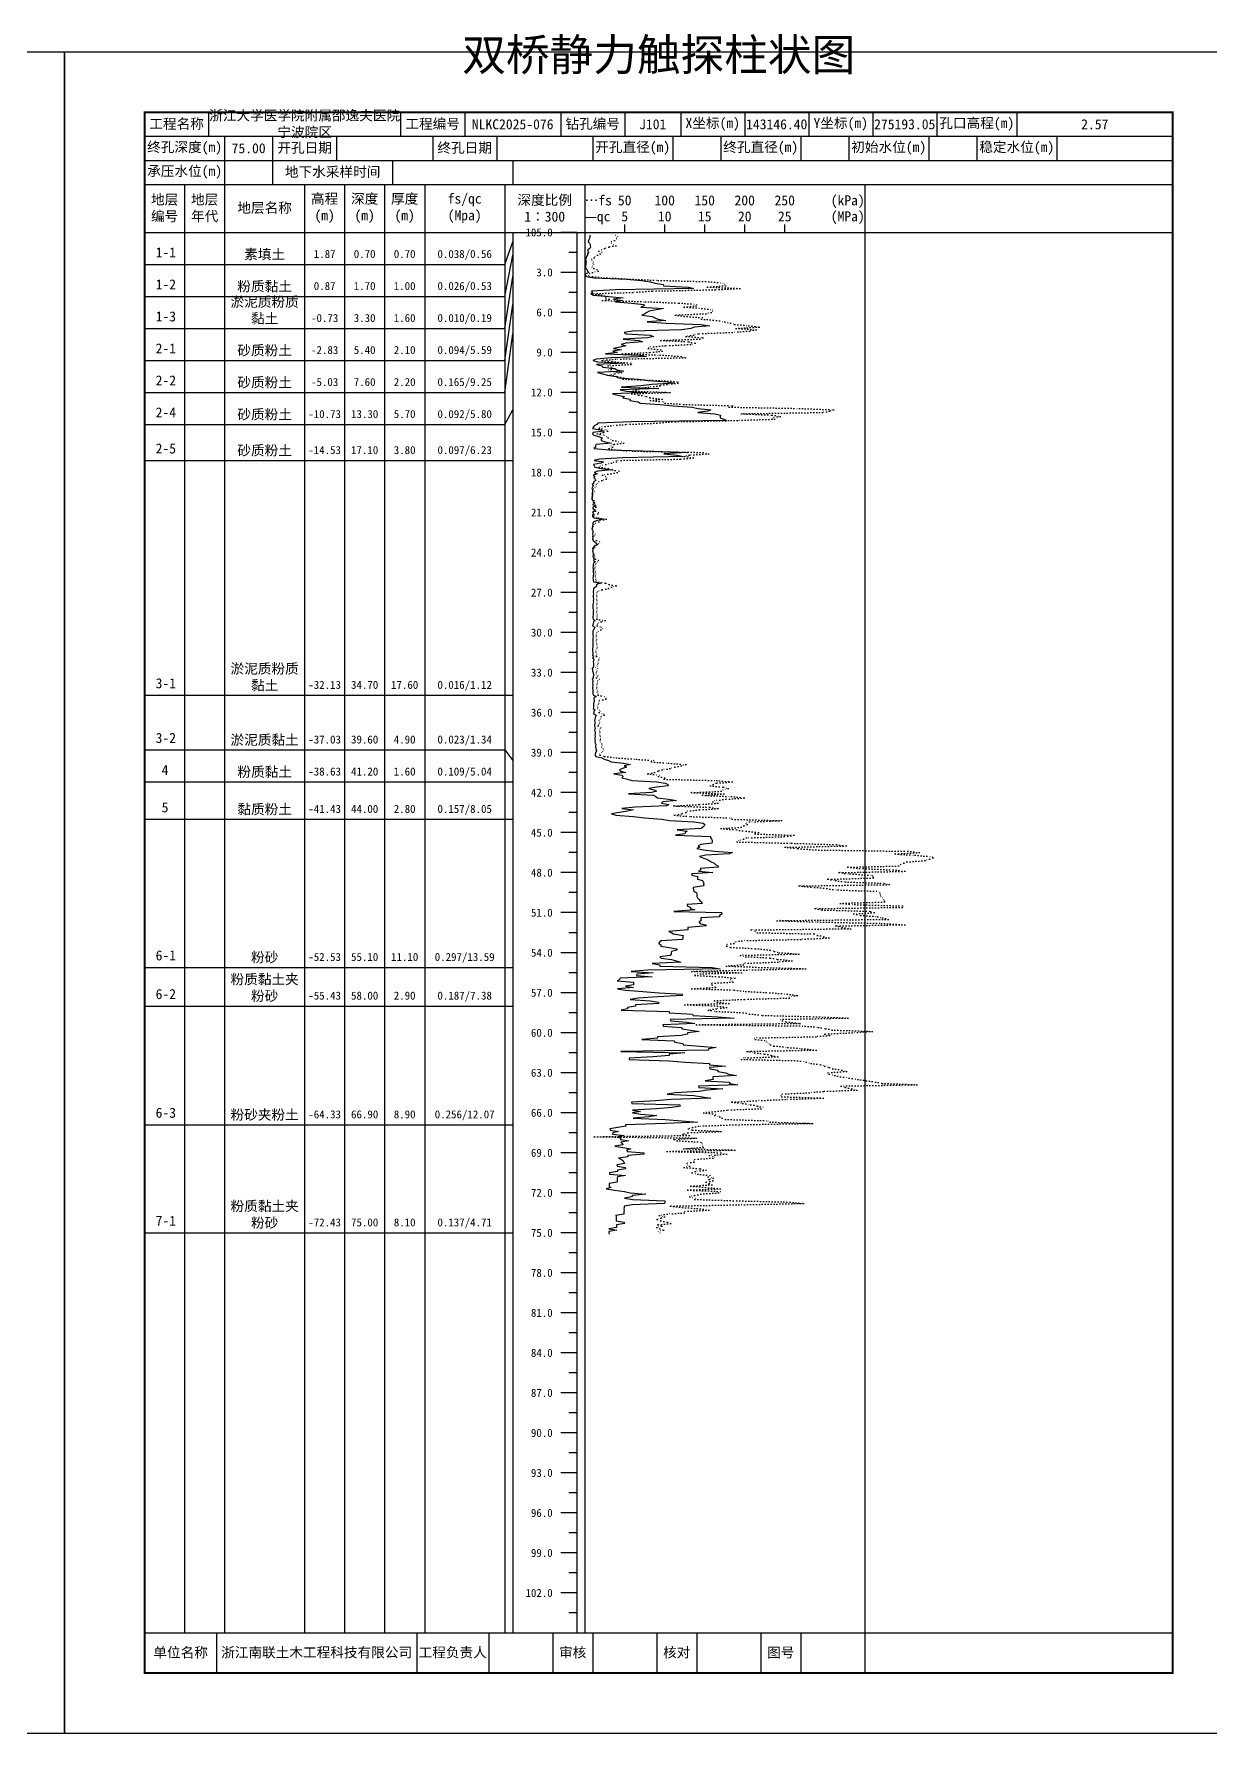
# Model space of a CAD drawing. Extents: x 297 to 65340, y 0 to 425.
# Drawn here: x 29989.3 to 30283.3, y 0 to 424.6 of the extents above; entities that cross this region are included whole.
import ezdxf
from ezdxf.enums import TextEntityAlignment as Align

# ---------------------------------------------------------------- set-up
doc = ezdxf.new("R2010")
doc.units = 0
doc.linetypes.add('DOT', pattern=[6.35, 0, -6.35])
doc.layers.add('FRAME', color=7, linetype='CONTINUOUS')
doc.layers.add('STRATUM', color=7, linetype='CONTINUOUS')
doc.styles.add('ST', font='')
doc.styles.get('ST').set_extended_font_data('SimSun')

msp = doc.modelspace()

# ---------------------------------------------------------------- linework, layer by layer
at = {"layer": 'FRAME', "color": 245, "linetype": 'Continuous'}
for points in [[(29700, 0), (29997, 0), (29997, 420), (29700, 420)], [(29997, 0), (30294, 0), (30294, 420), (29997, 420)]]:
    msp.add_lwpolyline(points, close=True, dxfattribs=at)
at = {"layer": 'FRAME', "linetype": 'Continuous', "const_width": 0.5}
msp.add_lwpolyline([(30017, 15), (30274, 15), (30274, 405), (30017, 405)], close=True, dxfattribs=at)
at = {"layer": 'FRAME', "color": 0, "linetype": 'Continuous'}
for points in [[(30033, 405), (30033, 399)], [(30081, 405), (30081, 399)], [(30097, 405), (30097, 399)], [(30121, 405), (30121, 399)], [(30137, 405), (30137, 399)], [(30151, 405), (30151, 399)], [(30167, 405), (30167, 399)], [(30183, 405), (30183, 399)], [(30199, 405), (30199, 399)], [(30215, 405), (30215, 399)], [(30235, 405), (30235, 399)], [(30274, 405), (30274, 399)], [(30017, 399), (30274, 399)], [(30037, 399), (30037, 393)], [(30049, 399), (30049, 393)], [(30065, 399), (30065, 393)], [(30089, 399), (30089, 393)], [(30105, 399), (30105, 393)], [(30129, 399), (30129, 393)], [(30149, 399), (30149, 393)], [(30161, 399), (30161, 393)], [(30181, 399), (30181, 393)], [(30193, 399), (30193, 393)], [(30213, 399), (30213, 393)], [(30225, 399), (30225, 393)], [(30245, 399), (30245, 393)], [(30274, 399), (30274, 393)], [(30017, 393), (30274, 393)], [(30037, 393), (30037, 387)], [(30049, 393), (30049, 387)], [(30079, 393), (30079, 387)], [(30109, 393), (30109, 387)], [(30017, 387), (30274, 387)], [(30027, 387), (30027, 25)], [(30037, 387), (30037, 25)], [(30057, 387), (30057, 25)], [(30067, 387), (30067, 25)], [(30077, 387), (30077, 25)], [(30087, 387), (30087, 25)], [(30107, 387), (30107, 25)], [(30127, 387), (30127, 25)], [(30197, 387), (30197, 25)], [(30017, 375), (30274, 375)], [(30109, 375), (30109, 25)], [(30125, 375), (30125, 25)], [(30137, 375), (30137, 377)], [(30147, 375), (30147, 377)], [(30157, 375), (30157, 377)], [(30167, 375), (30167, 377)], [(30177, 375), (30177, 377)], [(30017, 25), (30274, 25)], [(30035, 25), (30035, 15)], [(30085, 25), (30085, 15)], [(30103, 25), (30103, 15)], [(30119, 25), (30119, 15)], [(30129, 25), (30129, 15)], [(30145, 25), (30145, 15)], [(30155, 25), (30155, 15)], [(30171, 25), (30171, 15)], [(30181, 25), (30181, 15)], [(30197, 25), (30197, 15)]]:
    msp.add_lwpolyline(points, dxfattribs=at)
at = {"layer": 'STRATUM', "linetype": 'Continuous'}
for points in [[(30125, 375), (30121, 375)], [(30128.26, 374.33), (30128.32, 374), (30128.16, 373.67), (30128.08, 373.33), (30127.96, 373), (30127.88, 372.67), (30128.24, 372.33), (30128.34, 372), (30128.34, 371.67), (30128.42, 371.33), (30128.28, 371), (30127.78, 370.67), (30127.78, 370.33), (30127.96, 370), (30127.72, 369.67), (30127.72, 369.33), (30127.44, 369), (30127.4, 368.67), (30127.24, 368.33), (30127.26, 368), (30127.38, 367.67), (30127.3, 367.33), (30127.3, 367), (30127.24, 366.67), (30127.24, 366.33), (30127.28, 366), (30127.6, 365.67), (30127.68, 365.33), (30128.06, 365), (30127.32, 364.67), (30127.08, 364.33), (30127.4, 364), (30129.26, 363.67), (30137.48, 363.33), (30141.2, 363), (30143.34, 362.67), (30144.6, 362.33), (30146.64, 362), (30146.68, 361.67), (30152.98, 361.33), (30154.2, 361), (30134.7, 360.67), (30128.74, 360.33), (30128.98, 360), (30128.5, 359.67), (30129.08, 359.33), (30133, 359), (30136.62, 358.67), (30134.2, 358.33), (30136.48, 358), (30134.66, 357.67), (30138.76, 357.33), (30141.78, 357), (30141.84, 356.67), (30141.02, 356.33), (30146.72, 356), (30144.94, 355.67), (30143.12, 355.33), (30142.5, 355), (30142.06, 354.67), (30141.24, 354.33), (30143.88, 354), (30144.5, 353.67), (30145.3, 353.33), (30147.32, 353), (30142.62, 352.67), (30147.38, 352.33), (30156.06, 352), (30158.26, 351.67), (30154.46, 351.33), (30153.5, 351), (30151.28, 350.67), (30138.92, 350.33), (30136.84, 350), (30137.38, 349.67), (30143.4, 349.33), (30144.22, 349), (30142.68, 348.67), (30136.62, 348.33), (30140.5, 348), (30141.42, 347.67), (30137.3, 347.33), (30136.12, 347), (30137.3, 346.67), (30135.9, 346.33), (30134.18, 346), (30136.24, 345.67), (30134, 345.33), (30135.12, 345), (30132.16, 344.67), (30140.78, 344.33), (30142.42, 344), (30133.82, 343.67), (30129.88, 343.33), (30129.06, 343), (30130.32, 342.67), (30136.98, 342.33), (30129.92, 342), (30131.3, 341.67), (30131.56, 341.33), (30134.54, 341), (30135.04, 340.67), (30136.78, 340.33), (30130.22, 340), (30131.48, 339.67), (30132.68, 339.33), (30134.78, 339), (30135.46, 338.67), (30140.56, 338.33), (30142.78, 338), (30147.6, 337.67), (30149.54, 337.33), (30143.8, 337), (30141.02, 336.67), (30136.22, 336.33), (30145.5, 336), (30135.88, 335.67), (30137.48, 335.33), (30142.64, 335), (30133.98, 334.67), (30135.28, 334.33), (30136.96, 334), (30136.54, 333.67), (30138.4, 333.33), (30138.28, 333), (30140.36, 332.67), (30140.86, 332.33), (30145.88, 332), (30149.12, 331.67), (30153.76, 331.33), (30155.4, 331), (30158.52, 330.67), (30157.76, 330.33), (30155.32, 330), (30159.5, 329.67), (30160.98, 329.33), (30160.84, 329), (30160.82, 328.67), (30161.8, 328.33), (30162.42, 328), (30138.68, 327.67), (30130.3, 327.33), (30130.06, 327), (30129.4, 326.67), (30129.1, 326.33), (30128.92, 326), (30130.86, 325.67), (30131.78, 325.33), (30129.04, 325), (30128.96, 324.67), (30129.26, 324.33), (30130.48, 324), (30131.34, 323.67), (30131.12, 323.33), (30131.14, 323), (30132.14, 322.67), (30133.7, 322.33), (30129.78, 322), (30129.66, 321.67), (30129.74, 321.33), (30129.28, 321), (30133.22, 320.67), (30144.28, 320.33), (30152.6, 320), (30146.82, 319.67), (30150, 319.33), (30151.68, 319), (30136.5, 318.67), (30130.68, 318.33), (30129.36, 318), (30131.66, 317.67), (30131.06, 317.33), (30129.18, 317), (30129.4, 316.67), (30129.52, 316.33), (30131.08, 316), (30133.86, 315.67), (30130.3, 315.33), (30129.34, 315), (30130.1, 314.67), (30129.08, 314.33), (30129.56, 314), (30129.28, 313.67), (30129.62, 313.33), (30129.78, 313), (30129.24, 312.67), (30129.28, 312.33), (30128.84, 312), (30129.08, 311.67), (30128.92, 311.33), (30128.82, 311), (30128.92, 310.67), (30128.92, 310.33), (30128.84, 310), (30128.84, 309.67), (30128.86, 309.33), (30128.84, 309), (30128.88, 308.67), (30128.78, 308.33), (30129, 308), (30129.1, 307.67), (30129.56, 307.33), (30128.98, 307), (30129.8, 306.67), (30129.04, 306.33), (30129.02, 306), (30129.52, 305.67), (30129.4, 305.33), (30128.92, 305), (30129.24, 304.67), (30128.94, 304.33), (30128.92, 304), (30129.3, 303.67), (30131.7, 303.33), (30130.16, 303), (30129.16, 302.67), (30129.02, 302.33), (30129, 302), (30128.96, 301.67), (30128.92, 301.33), (30128.78, 301), (30128.92, 300.67), (30129.04, 300.33), (30129.02, 300), (30128.98, 299.67), (30129.02, 299.33), (30128.98, 299), (30129, 298.67), (30128.98, 298.33), (30129.1, 298), (30129.52, 297.67), (30129.86, 297.33), (30130.3, 297), (30129.42, 296.67), (30129.22, 296.33), (30128.98, 296), (30129.04, 295.67), (30128.98, 295.33), (30129.02, 295), (30129.12, 294.67), (30129.1, 294.33), (30129.02, 294), (30129.24, 293.67), (30129.26, 293.33), (30129.2, 293), (30129.68, 292.67), (30129.24, 292.33), (30129.08, 292), (30129.12, 291.67), (30129, 291.33), (30129.1, 291), (30129.08, 290.67), (30129.1, 290.33), (30129.08, 290), (30129.26, 289.67), (30129.1, 289.33), (30129.08, 289), (30129.06, 288.67), (30129.1, 288.33), (30129.1, 288), (30129.24, 287.67), (30131.04, 287.33), (30129.92, 287), (30129.98, 286.67), (30129.72, 286.33), (30129.24, 286), (30129.18, 285.67), (30129.14, 285.33), (30129.12, 285), (30129.2, 284.67), (30129.1, 284.33), (30129.08, 284), (30129.08, 283.67), (30129.16, 283.33), (30129.1, 283), (30129.16, 282.67), (30129.08, 282.33), (30129.04, 282), (30129.04, 281.67), (30129.06, 281.33), (30129.04, 281), (30129.2, 280.67), (30129.12, 280.33), (30129.12, 280), (30129.1, 279.67), (30129.08, 279.33), (30129.04, 279), (30129.06, 278.67), (30129.1, 278.33), (30129.6, 278), (30129.2, 277.67), (30129.1, 277.33), (30129, 277), (30128.98, 276.67), (30129.54, 276.33), (30129.34, 276), (30129.24, 275.67), (30129.06, 275.33), (30129.06, 275), (30129.04, 274.67), (30129, 274.33), (30129.1, 274), (30129.06, 273.67), (30129.02, 273.33), (30129.02, 273), (30129.02, 272.67), (30129.04, 272.33), (30129, 272), (30129.04, 271.67), (30129.02, 271.33), (30128.98, 271), (30128.96, 270.67), (30128.98, 270.33), (30129.02, 270), (30129, 269.67), (30128.94, 269.33), (30129.24, 269), (30128.98, 268.67), (30129.26, 268.33), (30129.18, 268), (30129.12, 267.67), (30129.2, 267.33), (30129.18, 267), (30129.18, 266.67), (30129.08, 266.33), (30128.88, 266), (30128.92, 265.67), (30128.98, 265.33), (30129.1, 265), (30129.08, 264.67), (30129.26, 264.33), (30129.1, 264), (30129.1, 263.67), (30128.86, 263.33), (30129.02, 263), (30129.02, 262.67), (30128.98, 262.33), (30129.04, 262), (30129.06, 261.67), (30128.98, 261.33), (30128.98, 261), (30129.04, 260.67), (30129.04, 260.33), (30129.06, 260), (30129.02, 259.67), (30129.2, 259.33), (30129.84, 259), (30129.26, 258.67), (30129.32, 258.33), (30129.36, 258), (30129.4, 257.67), (30129.24, 257.33), (30129.2, 257), (30129.2, 256.67), (30129.16, 256.33), (30129.1, 256), (30129.64, 255.67), (30129.3, 255.33), (30129.28, 255), (30129.2, 254.67), (30129.9, 254.33), (30129.68, 254), (30129.64, 253.67), (30129.54, 253.33), (30129.48, 253), (30129.52, 252.67), (30129.58, 252.33), (30129.44, 252), (30129.46, 251.67), (30129.52, 251.33), (30129.58, 251), (30129.48, 250.67), (30129.52, 250.33), (30129.58, 250), (30129.58, 249.67), (30129.52, 249.33), (30129.62, 249), (30129.54, 248.67), (30129.54, 248.33), (30129.58, 248), (30129.56, 247.67), (30129.64, 247.33), (30129.76, 247), (30129.68, 246.67), (30129.66, 246.33), (30129.86, 246), (30129.78, 245.67), (30130, 245.33), (30129.66, 245), (30129.66, 244.67), (30129.5, 244.33), (30129.78, 244), (30131.3, 243.67), (30131.9, 243.33), (30132.94, 243), (30133.64, 242.67), (30136.74, 242.33), (30138.44, 242), (30136.88, 241.67), (30137.42, 241.33), (30136.44, 241), (30135.74, 240.67), (30135.98, 240.33), (30137.22, 240), (30134.26, 239.67), (30136.26, 239.33), (30136.6, 239), (30136.32, 238.67), (30137.68, 238.33), (30138.82, 238), (30144.98, 237.67), (30147.2, 237.33), (30147.8, 237), (30147.88, 236.67), (30144.98, 236.33), (30143.04, 236), (30144.38, 235.67), (30144.92, 235.33), (30143.7, 235), (30137.96, 234.67), (30144.22, 234.33), (30144.8, 234), (30145.16, 233.67), (30147.98, 233.33), (30149.92, 233), (30146.52, 232.67), (30146.2, 232.33), (30148, 232), (30147.56, 231.67), (30139.72, 231.33), (30136.28, 231), (30139.22, 230.67), (30137.66, 230.33), (30135.66, 230), (30133.7, 229.67), (30134.78, 229.33), (30139.22, 229), (30141.92, 228.67), (30146.24, 228.33), (30148.22, 228), (30154.24, 227.67), (30156.64, 227.33), (30157.04, 227), (30156.9, 226.67), (30156.5, 226.33), (30156.12, 226), (30150.12, 225.67), (30152.58, 225.33), (30152.14, 225), (30152.04, 224.67), (30149.66, 224.33), (30158.42, 224), (30158.44, 223.67), (30158.7, 223.33), (30158.86, 223), (30158.82, 222.67), (30158.76, 222.33), (30156.04, 222), (30155.36, 221.67), (30155.78, 221.33), (30155, 221), (30156.66, 220.67), (30159.42, 220.33), (30163.94, 220), (30163.12, 219.67), (30157.32, 219.33), (30155.66, 219), (30156.54, 218.67), (30157.44, 218.33), (30158.14, 218), (30158.58, 217.67), (30159.34, 217.33), (30159.7, 217), (30160.24, 216.67), (30160.48, 216.33), (30155.88, 216), (30156.06, 215.67), (30155.44, 215.33), (30159.06, 215), (30153.76, 214.67), (30153.78, 214.33), (30155.24, 214), (30155.18, 213.67), (30155.16, 213.33), (30156.46, 213), (30156.58, 212.67), (30156.8, 212.33), (30156.72, 212), (30156.78, 211.67), (30154.08, 211.33), (30154.14, 211), (30154.2, 210.67), (30154.24, 210.33), (30154.94, 210), (30155, 209.67), (30155.02, 209.33), (30155.04, 209), (30155.16, 208.67), (30155.62, 208.33), (30155.8, 208), (30156.2, 207.67), (30156.4, 207.33), (30152.6, 207), (30152.64, 206.67), (30153.44, 206.33), (30153.38, 206), (30154.54, 205.67), (30149.3, 205.33), (30161.12, 205), (30161.38, 204.67), (30160.7, 204.33), (30160.7, 204), (30156.04, 203.67), (30156.04, 203.33), (30156.02, 203), (30155.5, 202.67), (30155.88, 202.33), (30157.16, 202), (30157.48, 201.67), (30152.8, 201.33), (30152.8, 201), (30152.82, 200.67), (30148.06, 200.33), (30148.82, 200), (30149.18, 199.67), (30151.64, 199.33), (30151.56, 199), (30151.5, 198.67), (30151.48, 198.33), (30146.08, 198), (30145.76, 197.67), (30145.44, 197.33), (30146, 197), (30146.06, 196.67), (30148.14, 196.33), (30150, 196), (30150.06, 195.67), (30148.66, 195.33), (30148.64, 195), (30148.58, 194.67), (30148.34, 194.33), (30145.82, 194), (30146.08, 193.67), (30148.7, 193.33), (30149.9, 193), (30151.02, 192.67), (30143.86, 192.33), (30145.8, 192), (30145.78, 191.67), (30158.88, 191.33), (30160.84, 191), (30142.76, 190.67), (30138.64, 190.33), (30144.08, 190), (30140.02, 189.67), (30139.98, 189.33), (30143.9, 189), (30135.86, 188.67), (30135.68, 188.33), (30135.08, 188), (30139.16, 187.67), (30139.2, 187.33), (30139.22, 187), (30137.24, 186.67), (30139.22, 186.33), (30135.24, 186), (30137.24, 185.67), (30141.56, 185.33), (30145.56, 185), (30151.46, 184.67), (30151.38, 184.33), (30145.32, 184), (30140.34, 183.67), (30138.34, 183.33), (30143.46, 183), (30145.48, 182.67), (30145.5, 182.33), (30139.66, 182), (30139.66, 181.67), (30137.66, 181.33), (30137.66, 181), (30136.12, 180.67), (30148.1, 180.33), (30148.12, 180), (30153.96, 179.67), (30154.12, 179.33), (30160.28, 179), (30164.34, 178.67), (30148.36, 178.33), (30148.5, 178), (30152.52, 177.67), (30154.56, 177.33), (30146.54, 177), (30146.62, 176.67), (30151.14, 176.33), (30151.38, 176), (30153.48, 175.67), (30155.62, 175.33), (30152.66, 175), (30152.7, 174.67), (30151.12, 174.33), (30145.16, 174), (30145.2, 173.67), (30141.24, 173.33), (30149.28, 173), (30149.5, 172.67), (30151.5, 172.33), (30151.64, 172), (30155.78, 171.67), (30159.84, 171.33), (30157.96, 171), (30157.98, 170.67), (30136.04, 170.33), (30152.06, 170), (30148.1, 169.67), (30148.12, 169.33), (30144.14, 169), (30138.14, 168.67), (30138.14, 168.33), (30148.12, 168), (30152.14, 167.67), (30158.18, 167.33), (30158.18, 167), (30162.22, 166.67), (30158.22, 166.33), (30158.24, 166), (30160.24, 165.67), (30160.26, 165.33), (30162.28, 165), (30162.96, 164.67), (30164.98, 164.33), (30159.04, 164), (30159.06, 163.67), (30159.12, 163.33), (30157.14, 163), (30163.18, 162.67), (30163.2, 162.33), (30165.24, 162), (30155.48, 161.67), (30155.5, 161.33), (30161.52, 161), (30157.54, 160.67), (30155.58, 160.33), (30149.62, 160), (30147.62, 159.67), (30154.3, 159.33), (30156.4, 159), (30158.56, 158.67), (30148.62, 158.33), (30144.66, 158), (30138.7, 157.67), (30138.76, 157.33), (30150.8, 157), (30150.84, 156.67), (30148.88, 156.33), (30144.92, 156), (30138.92, 155.67), (30140.96, 155.33), (30138.98, 155), (30141.02, 154.67), (30145.04, 154.33), (30143.06, 154), (30139.12, 153.67), (30147.14, 153.33), (30151.16, 153), (30155.2, 152.67), (30147.22, 152.33), (30137.24, 152), (30137.26, 151.67), (30135.28, 151.33), (30133.3, 151), (30133.34, 150.67), (30135.46, 150.33), (30134, 150), (30133.96, 149.67), (30136.88, 149.33), (30135.4, 149), (30135.94, 148.67), (30135.94, 148.33), (30138.04, 148), (30136.06, 147.67), (30136.46, 147.33), (30136.5, 147), (30134.52, 146.67), (30136.52, 146.33), (30138.54, 146), (30137.42, 145.67), (30137.68, 145.33), (30141.82, 145), (30141.82, 144.67), (30137.8, 144.33), (30137.8, 144), (30135.48, 143.67), (30136.2, 143.33), (30136.58, 143), (30136.8, 142.67), (30136.96, 142.33), (30135.06, 142), (30135.12, 141.67), (30137.14, 141.33), (30137.18, 141), (30135.2, 140.67), (30135.22, 140.33), (30133.22, 140), (30133.2, 139.67), (30137.2, 139.33), (30135.18, 139), (30135.14, 138.67), (30135.12, 138.33), (30135.12, 138), (30135.12, 137.67), (30133.08, 137.33), (30133.08, 137), (30133.08, 136.67), (30133.54, 136.33), (30132.4, 136), (30134.44, 135.67), (30136.98, 135.33), (30138.4, 135), (30142.26, 134.67), (30138.98, 134.33), (30138.72, 134), (30136.98, 133.67), (30139.06, 133.33), (30147.06, 133), (30147.04, 132.67), (30146.98, 132.33), (30138.9, 132), (30136.88, 131.67), (30136.84, 131.33), (30136.82, 131), (30136.84, 130.67), (30136.82, 130.33), (30136.82, 130), (30136.8, 129.67), (30134.8, 129.33), (30134.84, 129), (30134.84, 128.67), (30134.86, 128.33), (30134.88, 128), (30136.9, 127.67), (30136.92, 127.33), (30134.92, 127), (30134.96, 126.67), (30134.98, 126.33), (30133, 126), (30135.02, 125.67), (30133.04, 125.33), (30133.06, 125), (30133.08, 124.67)], [(30107, 367), (30109, 372.67)], [(30125, 370), (30123, 370)], [(30017, 367), (30027, 367)], [(30027, 367), (30037, 367)], [(30037, 367), (30057, 367)], [(30057, 367), (30067, 367)], [(30067, 367), (30077, 367)], [(30077, 367), (30087, 367)], [(30087, 367), (30107, 367)], [(30107, 359), (30109, 369.33)], [(30107, 351), (30109, 364)], [(30125, 365), (30121, 365)], [(30017, 359), (30027, 359)], [(30027, 359), (30037, 359)], [(30037, 359), (30057, 359)], [(30057, 359), (30067, 359)], [(30067, 359), (30077, 359)], [(30077, 359), (30087, 359)], [(30087, 359), (30107, 359)], [(30107, 343), (30109, 357)], [(30125, 360), (30123, 360)], [(30125, 355), (30121, 355)], [(30017, 351), (30027, 351)], [(30027, 351), (30037, 351)], [(30037, 351), (30057, 351)], [(30057, 351), (30067, 351)], [(30067, 351), (30077, 351)], [(30077, 351), (30087, 351)], [(30087, 351), (30107, 351)], [(30107, 335), (30109, 349.67)], [(30125, 350), (30123, 350)], [(30125, 345), (30121, 345)], [(30017, 343), (30027, 343)], [(30027, 343), (30037, 343)], [(30037, 343), (30057, 343)], [(30057, 343), (30067, 343)], [(30067, 343), (30077, 343)], [(30077, 343), (30087, 343)], [(30087, 343), (30107, 343)], [(30125, 340), (30123, 340)], [(30017, 335), (30027, 335)], [(30027, 335), (30037, 335)], [(30037, 335), (30057, 335)], [(30057, 335), (30067, 335)], [(30067, 335), (30077, 335)], [(30077, 335), (30087, 335)], [(30087, 335), (30107, 335)], [(30125, 335), (30121, 335)], [(30017, 327), (30027, 327)], [(30027, 327), (30037, 327)], [(30037, 327), (30057, 327)], [(30057, 327), (30067, 327)], [(30067, 327), (30077, 327)], [(30077, 327), (30087, 327)], [(30087, 327), (30107, 327)], [(30107, 327), (30109, 330.67)], [(30125, 330), (30123, 330)], [(30125, 325), (30121, 325)], [(30125, 320), (30123, 320)], [(30017, 318), (30027, 318)], [(30027, 318), (30037, 318)], [(30037, 318), (30057, 318)], [(30057, 318), (30067, 318)], [(30067, 318), (30077, 318)], [(30077, 318), (30087, 318)], [(30087, 318), (30107, 318)], [(30107, 318), (30109, 318)], [(30125, 315), (30121, 315)], [(30125, 310), (30123, 310)], [(30125, 305), (30121, 305)], [(30125, 300), (30123, 300)], [(30125, 295), (30121, 295)], [(30125, 290), (30123, 290)], [(30125, 285), (30121, 285)], [(30125, 280), (30123, 280)], [(30125, 275), (30121, 275)], [(30125, 270), (30123, 270)], [(30125, 265), (30121, 265)], [(30017, 259.33), (30027, 259.33)], [(30027, 259.33), (30037, 259.33)], [(30037, 259.33), (30057, 259.33)], [(30057, 259.33), (30067, 259.33)], [(30067, 259.33), (30077, 259.33)], [(30077, 259.33), (30087, 259.33)], [(30087, 259.33), (30107, 259.33)], [(30107, 259.33), (30109, 259.33)], [(30125, 260), (30123, 260)], [(30125, 255), (30121, 255)], [(30125, 250), (30123, 250)], [(30017, 245.67), (30027, 245.67)], [(30027, 245.67), (30037, 245.67)], [(30037, 245.67), (30057, 245.67)], [(30057, 245.67), (30067, 245.67)], [(30067, 245.67), (30077, 245.67)], [(30077, 245.67), (30087, 245.67)], [(30087, 245.67), (30107, 245.67)], [(30107, 245.67), (30109, 243)], [(30125, 245), (30121, 245)], [(30125, 240), (30123, 240)], [(30017, 237.67), (30027, 237.67)], [(30027, 237.67), (30037, 237.67)], [(30037, 237.67), (30057, 237.67)], [(30057, 237.67), (30067, 237.67)], [(30067, 237.67), (30077, 237.67)], [(30077, 237.67), (30087, 237.67)], [(30087, 237.67), (30107, 237.67)], [(30107, 237.67), (30109, 237.67)], [(30125, 235), (30121, 235)], [(30125, 230), (30123, 230)], [(30017, 228.33), (30027, 228.33)], [(30027, 228.33), (30037, 228.33)], [(30037, 228.33), (30057, 228.33)], [(30057, 228.33), (30067, 228.33)], [(30067, 228.33), (30077, 228.33)], [(30077, 228.33), (30087, 228.33)], [(30087, 228.33), (30107, 228.33)], [(30107, 228.33), (30109, 228.33)], [(30125, 225), (30121, 225)], [(30125, 220), (30123, 220)], [(30125, 215), (30121, 215)], [(30125, 210), (30123, 210)], [(30125, 205), (30121, 205)], [(30125, 200), (30123, 200)], [(30017, 191.33), (30027, 191.33)], [(30027, 191.33), (30037, 191.33)], [(30037, 191.33), (30057, 191.33)], [(30057, 191.33), (30067, 191.33)], [(30067, 191.33), (30077, 191.33)], [(30077, 191.33), (30087, 191.33)], [(30087, 191.33), (30107, 191.33)], [(30107, 191.33), (30109, 191.33)], [(30125, 195), (30121, 195)], [(30125, 190), (30123, 190)], [(30125, 185), (30121, 185)], [(30017, 181.67), (30027, 181.67)], [(30027, 181.67), (30037, 181.67)], [(30037, 181.67), (30057, 181.67)], [(30057, 181.67), (30067, 181.67)], [(30067, 181.67), (30077, 181.67)], [(30077, 181.67), (30087, 181.67)], [(30087, 181.67), (30107, 181.67)], [(30107, 181.67), (30109, 181.67)], [(30125, 180), (30123, 180)], [(30125, 175), (30121, 175)], [(30125, 170), (30123, 170)], [(30125, 165), (30121, 165)], [(30125, 160), (30123, 160)], [(30125, 155), (30121, 155)], [(30017, 152), (30027, 152)], [(30027, 152), (30037, 152)], [(30037, 152), (30057, 152)], [(30057, 152), (30067, 152)], [(30067, 152), (30077, 152)], [(30077, 152), (30087, 152)], [(30087, 152), (30107, 152)], [(30107, 152), (30109, 152)], [(30125, 150), (30123, 150)], [(30125, 145), (30121, 145)], [(30125, 140), (30123, 140)], [(30125, 135), (30121, 135)], [(30125, 130), (30123, 130)], [(30017, 125), (30027, 125)], [(30027, 125), (30037, 125)], [(30037, 125), (30057, 125)], [(30057, 125), (30067, 125)], [(30067, 125), (30077, 125)], [(30077, 125), (30087, 125)], [(30087, 125), (30107, 125)], [(30107, 125), (30109, 125)], [(30125, 125), (30121, 125)], [(30125, 120), (30123, 120)], [(30125, 115), (30121, 115)], [(30125, 110), (30123, 110)], [(30125, 105), (30121, 105)], [(30125, 100), (30123, 100)], [(30125, 95), (30121, 95)], [(30125, 90), (30123, 90)], [(30125, 85), (30121, 85)], [(30125, 80), (30123, 80)], [(30125, 75), (30121, 75)], [(30125, 70), (30123, 70)], [(30125, 65), (30121, 65)], [(30125, 60), (30123, 60)], [(30125, 55), (30121, 55)], [(30125, 50), (30123, 50)], [(30125, 45), (30121, 45)], [(30125, 40), (30123, 40)], [(30125, 35), (30121, 35)], [(30125, 30), (30123, 30)]]:
    msp.add_lwpolyline(points, dxfattribs=at)
at = {"layer": 'STRATUM', "linetype": 'DOT', "ltscale": 0.1}
msp.add_lwpolyline([(30134.58, 374.33), (30135.22, 374), (30134.98, 373.67), (30135.06, 373.33), (30134.48, 373), (30133.62, 372.67), (30133.68, 372.33), (30134.2, 372), (30134.78, 371.67), (30133, 371.33), (30131.96, 371), (30131.18, 370.67), (30130.54, 370.33), (30131.38, 370), (30130.88, 369.67), (30130.22, 369.33), (30129.54, 369), (30129.4, 368.67), (30128.7, 368.33), (30128.8, 368), (30129.14, 367.67), (30129.04, 367.33), (30129.24, 367), (30129, 366.67), (30128.82, 366.33), (30129.28, 366), (30130.14, 365.67), (30130.34, 365.33), (30128.98, 365), (30128.22, 364.67), (30127.96, 364.33), (30128.22, 364), (30131.8, 363.67), (30138.34, 363.33), (30145.4, 363), (30158, 362.67), (30161.54, 362.33), (30161.94, 362), (30162.2, 361.67), (30157.7, 361.33), (30165.74, 361), (30159.56, 360.67), (30143.74, 360.33), (30138.92, 360), (30129.06, 359.67), (30131.24, 359.33), (30132.72, 359), (30132.3, 358.67), (30133.08, 358.33), (30131.48, 358), (30142.18, 357.67), (30150.6, 357.33), (30154.94, 357), (30154.9, 356.67), (30151.9, 356.33), (30156.28, 356), (30158.88, 355.67), (30159, 355.33), (30158.62, 355), (30157.3, 354.67), (30149.66, 354.33), (30151.9, 354), (30156.56, 353.67), (30156.18, 353.33), (30159.96, 353), (30162.02, 352.67), (30163.42, 352.33), (30164.54, 352), (30168.06, 351.67), (30170.58, 351.33), (30164.88, 351), (30169.86, 350.67), (30168.18, 350.33), (30163.86, 350), (30155.34, 349.67), (30154.16, 349.33), (30152.4, 349), (30156.54, 348.67), (30155.78, 348.33), (30146.02, 348), (30153, 347.67), (30154.6, 347.33), (30153.42, 347), (30147.14, 346.67), (30142.98, 346.33), (30142.98, 346), (30146.06, 345.67), (30146.38, 345.33), (30143.18, 345), (30136.48, 344.67), (30145.86, 344.33), (30151.1, 344), (30152.18, 343.67), (30134.72, 343.33), (30131.4, 343), (30133.92, 342.67), (30138.76, 342.33), (30138.56, 342), (30132.84, 341.67), (30133.8, 341.33), (30134.34, 341), (30132.9, 340.67), (30133.54, 340.33), (30136.18, 340), (30134.42, 339.67), (30133.36, 339.33), (30135.22, 339), (30136.8, 338.67), (30136.6, 338.33), (30144.84, 338), (30150.3, 337.67), (30150.28, 337.33), (30147.52, 337), (30145.74, 336.67), (30142.92, 336.33), (30140.6, 336), (30139.9, 335.67), (30139.04, 335.33), (30148.24, 335), (30138.82, 334.67), (30140.56, 334.33), (30142.44, 334), (30143.38, 333.67), (30146.38, 333.33), (30143.44, 333), (30146.66, 332.67), (30147.12, 332.33), (30151.74, 332), (30163.94, 331.67), (30163.14, 331.33), (30180.68, 331), (30189.2, 330.67), (30188.16, 330.33), (30186.46, 330), (30166.16, 329.67), (30173.88, 329.33), (30175.84, 329), (30174.02, 328.67), (30174.48, 328.33), (30165.12, 328), (30148.8, 327.67), (30145, 327.33), (30137.22, 327), (30133.56, 326.67), (30130.7, 326.33), (30130.58, 326), (30132.42, 325.67), (30132.66, 325.33), (30131.64, 325), (30130.18, 324.67), (30131.84, 324.33), (30132.44, 324), (30132.9, 323.67), (30133.56, 323.33), (30134.02, 323), (30136.08, 322.67), (30136.68, 322.33), (30134.24, 322), (30133.52, 321.67), (30133.94, 321.33), (30133.1, 321), (30134.54, 320.67), (30138.92, 320.33), (30156.64, 320), (30157.98, 319.67), (30153.12, 319.33), (30152.02, 319), (30154.08, 318.67), (30150.82, 318.33), (30134.84, 318), (30134.96, 317.67), (30133.7, 317.33), (30132.28, 317), (30130.98, 316.67), (30130.62, 316.33), (30132.84, 316), (30133.92, 315.67), (30135.72, 315.33), (30135.12, 315), (30133.52, 314.67), (30131.44, 314.33), (30132.24, 314), (30132.44, 313.67), (30132.38, 313.33), (30131.28, 313), (30130.56, 312.67), (30130.14, 312.33), (30129.86, 312), (30129.88, 311.67), (30129.6, 311.33), (30129.16, 311), (30129.1, 310.67), (30129.44, 310.33), (30129.08, 310), (30129.02, 309.67), (30128.98, 309.33), (30128.84, 309), (30128.74, 308.67), (30128.82, 308.33), (30129.38, 308), (30129.44, 307.67), (30129.44, 307.33), (30129.56, 307), (30129.72, 306.67), (30129.82, 306.33), (30129.12, 306), (30129.62, 305.67), (30129.7, 305.33), (30130.5, 305), (30130.26, 304.67), (30129.16, 304.33), (30129.22, 304), (30130.48, 303.67), (30132.38, 303.33), (30130.86, 303), (30130.5, 302.67), (30129.68, 302.33), (30129.3, 302), (30129.16, 301.67), (30129, 301.33), (30128.86, 301), (30128.84, 300.67), (30128.98, 300.33), (30129.1, 300), (30129.68, 299.67), (30129.5, 299.33), (30129.36, 299), (30129.04, 298.67), (30129.06, 298.33), (30129.92, 298), (30130.74, 297.67), (30130.48, 297.33), (30130.3, 297), (30129.74, 296.67), (30129.56, 296.33), (30129.38, 296), (30129.14, 295.67), (30129, 295.33), (30129.04, 295), (30129.48, 294.67), (30129.4, 294.33), (30129.44, 294), (30129.48, 293.67), (30129.66, 293.33), (30130.52, 293), (30130.32, 292.67), (30129.82, 292.33), (30129.76, 292), (30129.58, 291.67), (30129.54, 291.33), (30129.46, 291), (30129.54, 290.67), (30129.6, 290.33), (30129.62, 290), (30129.68, 289.67), (30129.62, 289.33), (30129.62, 289), (30129.68, 288.67), (30129.68, 288.33), (30129.86, 288), (30129.76, 287.67), (30132.28, 287.33), (30133.12, 287), (30134.88, 286.67), (30133.7, 286.33), (30132.98, 286), (30131.32, 285.67), (30130.2, 285.33), (30130.06, 285), (30129.96, 284.67), (30129.98, 284.33), (30129.94, 284), (30129.94, 283.67), (30129.94, 283.33), (30130.02, 283), (30130.02, 282.67), (30130.04, 282.33), (30129.94, 282), (30129.94, 281.67), (30130, 281.33), (30130.02, 281), (30129.98, 280.67), (30129.94, 280.33), (30129.98, 280), (30130.1, 279.67), (30130.08, 279.33), (30130.04, 279), (30130.06, 278.67), (30130, 278.33), (30132.12, 278), (30131.1, 277.67), (30130.32, 277.33), (30130.08, 277), (30130.12, 276.67), (30131.18, 276.33), (30131.52, 276), (30131.06, 275.67), (30130.4, 275.33), (30130.08, 275), (30129.88, 274.67), (30129.88, 274.33), (30129.9, 274), (30129.88, 273.67), (30129.94, 273.33), (30129.9, 273), (30129.86, 272.67), (30129.92, 272.33), (30129.96, 272), (30130, 271.67), (30130.14, 271.33), (30130.1, 271), (30129.76, 270.67), (30129.78, 270.33), (30129.78, 270), (30129.94, 269.67), (30129.88, 269.33), (30129.92, 269), (30130.62, 268.67), (30130.48, 268.33), (30130.46, 268), (30130.34, 267.67), (30130.26, 267.33), (30130.28, 267), (30130.08, 266.67), (30129.68, 266.33), (30130.2, 266), (30130.1, 265.67), (30129.96, 265.33), (30129.88, 265), (30129.88, 264.67), (30130.26, 264.33), (30130.22, 264), (30129.96, 263.67), (30130.74, 263.33), (30130.26, 263), (30130.18, 262.67), (30130.1, 262.33), (30130.08, 262), (30129.96, 261.67), (30129.94, 261.33), (30129.98, 261), (30130.1, 260.67), (30130.24, 260.33), (30130, 260), (30130.28, 259.67), (30130.4, 259.33), (30131.84, 259), (30132.28, 258.67), (30132.26, 258.33), (30130.66, 258), (30130.56, 257.67), (30130.48, 257.33), (30130.38, 257), (30130.2, 256.67), (30130.16, 256.33), (30130.18, 256), (30130.62, 255.67), (30130.86, 255.33), (30130.6, 255), (30131.68, 254.67), (30131.86, 254.33), (30131.12, 254), (30130.94, 253.67), (30130.86, 253.33), (30130.5, 253), (30130.68, 252.67), (30130.7, 252.33), (30130.52, 252), (30130.38, 251.67), (30131.06, 251.33), (30130.9, 251), (30130.72, 250.67), (30130.66, 250.33), (30130.78, 250), (30130.7, 249.67), (30130.76, 249.33), (30130.84, 249), (30130.92, 248.67), (30130.86, 248.33), (30130.82, 248), (30130.88, 247.67), (30131.16, 247.33), (30131.34, 247), (30131.24, 246.67), (30131.22, 246.33), (30131.52, 246), (30131.76, 245.67), (30131.52, 245.33), (30131.28, 245), (30130.68, 244.67), (30130.9, 244.33), (30132.04, 244), (30134.92, 243.67), (30139.92, 243.33), (30144.24, 243), (30143.7, 242.67), (30147.94, 242.33), (30152.32, 242), (30151.08, 241.67), (30149.52, 241.33), (30148.3, 241), (30146.36, 240.67), (30145.26, 240.33), (30144.48, 240), (30142.74, 239.67), (30145.66, 239.33), (30145.46, 239), (30147.16, 238.67), (30146.9, 238.33), (30160, 238), (30163.82, 237.67), (30159.9, 237.33), (30159.1, 237), (30158.42, 236.67), (30161.7, 236.33), (30162.82, 236), (30161.62, 235.67), (30161.12, 235.33), (30153.66, 235), (30161.78, 234.67), (30156.42, 234.33), (30163.68, 234), (30166.84, 233.67), (30162.24, 233.33), (30159.54, 233), (30159.04, 232.67), (30160.26, 232.33), (30155.52, 232), (30149.24, 231.67), (30158.3, 231.33), (30160.28, 231), (30155.62, 230.67), (30152.6, 230.33), (30152.24, 230), (30151.16, 229.67), (30149.46, 229.33), (30153.58, 229), (30163.54, 228.67), (30163.9, 228.33), (30176.18, 228), (30168.22, 227.67), (30167.26, 227.33), (30167.62, 227), (30166.8, 226.67), (30166.08, 226.33), (30161.12, 226), (30164.98, 225.67), (30167.38, 225.33), (30170.42, 225), (30169.62, 224.67), (30179.26, 224.33), (30176.88, 224), (30167.42, 223.67), (30166.72, 223.33), (30165.48, 223), (30165.08, 222.67), (30178.76, 222.33), (30189.98, 222), (30192.34, 221.67), (30177.08, 221.33), (30180.38, 221), (30184.78, 220.67), (30207.8, 220.33), (30210.64, 220), (30204.62, 219.67), (30209.6, 219.33), (30213.88, 219), (30214, 218.67), (30213.22, 218.33), (30212, 218), (30207.48, 217.67), (30206.8, 217.33), (30205.92, 217), (30205.4, 216.67), (30192.8, 216.33), (30196.62, 216), (30204.1, 215.67), (30207, 215.33), (30190.6, 215), (30193.38, 214.67), (30198.88, 214.33), (30199, 214), (30199.08, 213.67), (30187.8, 213.33), (30189.74, 213), (30192.16, 212.67), (30201.92, 212.33), (30203.08, 212), (30180.6, 211.67), (30184.48, 211.33), (30187.56, 211), (30190.34, 210.67), (30200.42, 210.33), (30200.66, 210), (30200.82, 209.67), (30200.96, 209.33), (30201.06, 209), (30201.44, 208.67), (30201.66, 208.33), (30201.84, 208), (30201.9, 207.67), (30190.9, 207.33), (30194.54, 207), (30206.6, 206.67), (30206.32, 206.33), (30184.6, 206), (30186.32, 205.67), (30198.46, 205.33), (30199.34, 205), (30194.3, 204.67), (30196.06, 204.33), (30200.24, 204), (30201.44, 203.67), (30202.88, 203.33), (30175.14, 203), (30185.2, 202.67), (30201.18, 202.33), (30207.04, 202), (30189.76, 201.67), (30191.36, 201.33), (30193.4, 201), (30168.62, 200.67), (30169.68, 200.33), (30170.16, 200), (30184.38, 199.67), (30185.2, 199.33), (30186.74, 199), (30188.02, 198.67), (30180.92, 198.33), (30166.3, 198), (30164.62, 197.67), (30164.24, 197.33), (30162.38, 197), (30162.5, 196.67), (30163.56, 196.33), (30169.68, 196), (30173.4, 195.67), (30174.44, 195.33), (30175.64, 195), (30180.54, 194.67), (30165.92, 194.33), (30167.24, 194), (30173.48, 193.67), (30175.28, 193.33), (30178.76, 193), (30175.24, 192.67), (30166.78, 192.33), (30166.64, 192), (30162.44, 191.67), (30170.56, 191.33), (30182.16, 191), (30167.5, 190.67), (30153.76, 190.33), (30166.2, 190), (30154.5, 189.67), (30154.58, 189.33), (30160.62, 189), (30164.56, 188.67), (30163.44, 188.33), (30163.76, 188), (30164.04, 187.67), (30158.62, 187.33), (30158.88, 187), (30159.54, 186.67), (30159.7, 186.33), (30153.76, 186), (30164.46, 185.67), (30167.26, 185.33), (30173.28, 185), (30177.6, 184.67), (30180.14, 184.33), (30178.14, 184), (30178.12, 183.67), (30166.84, 183.33), (30159.44, 183), (30160.18, 182.67), (30163.02, 182.33), (30152.06, 182), (30160.18, 181.67), (30162.48, 181.33), (30159.86, 181), (30157.92, 180.67), (30159.94, 180.33), (30166.62, 180), (30168.18, 179.67), (30171.5, 179.33), (30184.2, 179), (30192.8, 178.67), (30175.82, 178.33), (30176.44, 178), (30177.42, 177.67), (30180.74, 177.33), (30154.94, 177), (30182.12, 176.67), (30185.42, 176.33), (30187.28, 176), (30188.82, 175.67), (30198.84, 175.33), (30193.86, 175), (30187.04, 174.67), (30188.16, 174.33), (30184.78, 174), (30169.36, 173.67), (30169.7, 173.33), (30172.3, 173), (30172.56, 172.67), (30173, 172.33), (30173.46, 172), (30174.34, 171.67), (30177.8, 171.33), (30181.28, 171), (30184.86, 170.67), (30167.58, 170.33), (30169.52, 170), (30172.02, 169.67), (30173.68, 169.33), (30175.24, 169), (30166.66, 168.67), (30166.18, 168.33), (30180.2, 168), (30182.32, 167.67), (30183.58, 167.33), (30185.9, 167), (30187.02, 166.67), (30188.16, 166.33), (30189, 166), (30191.28, 165.67), (30192.4, 165.33), (30187.7, 165), (30188.12, 164.67), (30189.5, 164.33), (30190.98, 164), (30193.1, 163.67), (30195.24, 163.33), (30197.44, 163), (30199.66, 162.67), (30201.4, 162.33), (30210.06, 162), (30191.14, 161.67), (30192.2, 161.33), (30193.8, 161), (30195.06, 160.67), (30186.6, 160.33), (30183.12, 160), (30176.3, 159.67), (30176.02, 159.33), (30176.3, 159), (30186.62, 158.67), (30177.18, 158.33), (30169.86, 158), (30163.8, 157.67), (30166.56, 157.33), (30168.54, 157), (30170.18, 156.67), (30171.62, 156.33), (30171.06, 156), (30162.54, 155.67), (30159.6, 155.33), (30156.74, 155), (30159.78, 154.67), (30159.54, 154.33), (30160.74, 154), (30161.4, 153.67), (30162.16, 153.33), (30172.76, 153), (30173.32, 152.67), (30183.98, 152.33), (30164.74, 152), (30155.42, 151.67), (30153.96, 151.33), (30152.94, 151), (30154.06, 150.67), (30161.06, 150.33), (30152.74, 150), (30151.62, 149.67), (30153.1, 149.33), (30129.44, 149), (30154.9, 148.67), (30149.34, 148.33), (30150.08, 148), (30156.2, 147.67), (30156.24, 147.33), (30156.36, 147), (30156.44, 146.67), (30156.62, 146.33), (30151.82, 146), (30164.52, 145.67), (30147.64, 145.33), (30161.04, 145), (30162.42, 144.67), (30158.22, 144.33), (30159.38, 144), (30159.02, 143.67), (30154.44, 143.33), (30154.24, 143), (30154.24, 142.67), (30152.42, 142.33), (30152.68, 142), (30153.22, 141.67), (30151.9, 141.33), (30155.96, 141), (30157.32, 140.67), (30154.6, 140.33), (30153.86, 140), (30155.24, 139.67), (30158.46, 139.33), (30157.88, 139), (30159.1, 138.67), (30158.14, 138.33), (30159, 138), (30157.34, 137.67), (30158.12, 137.33), (30158.8, 137), (30153.5, 136.67), (30157.2, 136.33), (30160.9, 136), (30152.8, 135.67), (30160.92, 135.33), (30160.46, 135), (30156, 134.67), (30154.48, 134.33), (30153.24, 134), (30154.66, 133.67), (30154.56, 133.33), (30165.06, 133), (30178.34, 132.67), (30181.68, 132.33), (30165.56, 132), (30148.48, 131.67), (30151.48, 131.33), (30155.9, 131), (30158, 130.67), (30151.96, 130.33), (30151.88, 130), (30147.62, 129.67), (30145.68, 129.33), (30146.96, 129), (30146.06, 128.67), (30145.14, 128.33), (30146.04, 128), (30147.66, 127.67), (30148.42, 127.33), (30145.26, 127), (30146.26, 126.67), (30145.06, 126.33), (30145.76, 126), (30146.66, 125.67), (30145.26, 125.33), (30145.78, 125), (30145.78, 124.67)], dxfattribs=at)

# ---------------------------------------------------------------- texts
at = {"layer": 'FRAME', "style": 'ST'}
msp.add_text('双桥静力触探柱状图', height=8, dxfattribs=at).set_placement((30145.5, 413), align=Align.BOTTOM_CENTER)
for s, p in [('…fs', (30127, 383)), ('—qc', (30127, 379))]:
    msp.add_text(s, height=2.5, dxfattribs=at).set_placement(p, align=Align.MIDDLE_LEFT)
for s, p in [('50', (30137, 383)), ('100', (30147, 383)), ('150', (30157, 383)), ('200', (30167, 383)), ('250', (30177, 383)), ('5', (30137, 379)), ('10', (30147, 379)), ('15', (30157, 379)), ('20', (30167, 379)), ('25', (30177, 379))]:
    msp.add_text(s, height=2.5, dxfattribs=at).set_placement(p, align=Align.MIDDLE_CENTER)
for s, p in [('(kPa)', (30197, 383)), ('(MPa)', (30197, 379))]:
    msp.add_text(s, height=2.5, dxfattribs=at).set_placement(p, align=Align.MIDDLE_RIGHT)
at = {"layer": 'FRAME', "char_height": 2.5, "attachment_point": 5, "style": 'ST'}
for s, insert, width in [('工程名称', (30025, 402), 16), ('浙江大学医学院附属邵逸夫医院宁波院区', (30057, 402), 48), ('工程编号', (30089, 402), 16), ('钻孔编号', (30129, 402), 16), ('X坐标(m)', (30159, 402), 16), ('Y坐标(m)', (30191, 402), 16), ('孔口高程(m)', (30225, 402), 20), ('NLKC2025-076', (30109, 402), 24), ('J101', (30144, 402), 14), ('143146.40', (30175, 402), 16), ('275193.05', (30207, 402), 16), ('2.57', (30254.5, 402), 39), ('终孔深度(m)', (30027, 396), 20), ('75.00', (30043, 396), 12), ('开孔日期', (30057, 396), 16), ('终孔日期', (30097, 396), 16), ('开孔直径(m)', (30139, 396), 20), ('终孔直径(m)', (30171, 396), 20), ('初始水位(m)', (30203, 396), 20), ('稳定水位(m)', (30235, 396), 20), ('承压水位(m)', (30027, 390), 20), ('地下水采样时间', (30064, 390), 30), ('地层编号', (30022, 381), 10), ('地层年代', (30032, 381), 10), ('地层名称', (30047, 381), 20), ('高程\\P(m)', (30062, 381), 10), ('深度\\P(m)', (30072, 381), 10), ('厚度\\P(m)', (30082, 381), 10), ('fs/qc\\P(Mpa)', (30097, 381), 20), ('深度比例\\P1∶300', (30117, 381), 20), ('单位名称', (30026, 20), 18), ('浙江南联土木工程科技有限公司', (30060, 20), 50), ('工程负责人', (30094, 20), 18), ('审核', (30124, 20), 10), ('核对', (30150, 20), 10), ('图号', (30176, 20), 10)]:
    msp.add_mtext(s, dxfattribs=dict(at, insert=insert, width=width))
at = {"layer": 'STRATUM', "style": 'ST'}
for s, p in [('105.0', (30119, 375)), ('3.0', (30119, 365)), ('6.0', (30119, 355)), ('9.0', (30119, 345)), ('12.0', (30119, 335)), ('15.0', (30119, 325)), ('18.0', (30119, 315)), ('21.0', (30119, 305)), ('24.0', (30119, 295)), ('27.0', (30119, 285)), ('30.0', (30119, 275)), ('33.0', (30119, 265)), ('36.0', (30119, 255)), ('39.0', (30119, 245)), ('42.0', (30119, 235)), ('45.0', (30119, 225)), ('48.0', (30119, 215)), ('51.0', (30119, 205)), ('54.0', (30119, 195)), ('57.0', (30119, 185)), ('60.0', (30119, 175)), ('63.0', (30119, 165)), ('66.0', (30119, 155)), ('69.0', (30119, 145)), ('72.0', (30119, 135)), ('75.0', (30119, 125)), ('78.0', (30119, 115)), ('81.0', (30119, 105)), ('84.0', (30119, 95)), ('87.0', (30119, 85)), ('90.0', (30119, 75)), ('93.0', (30119, 65)), ('96.0', (30119, 55)), ('99.0', (30119, 45)), ('102.0', (30119, 35))]:
    msp.add_text(s, height=2, dxfattribs=at).set_placement(p, align=Align.MIDDLE_RIGHT)
for s, p in [('1-1', (30019.75, 370)), ('1-2', (30019.75, 362)), ('1-3', (30019.75, 354)), ('2-1', (30019.75, 346)), ('2-2', (30019.75, 338)), ('2-4', (30019.75, 330)), ('2-5', (30019.75, 321)), ('3-1', (30019.75, 262.33)), ('3-2', (30019.75, 248.67)), ('4', (30021.25, 240.67)), ('5', (30021.25, 231.33)), ('6-1', (30019.75, 194.33)), ('6-2', (30019.75, 184.67)), ('6-3', (30019.75, 155)), ('7-1', (30019.75, 128))]:
    msp.add_text(s, height=2.5, dxfattribs=at).set_placement(p, align=Align.MIDDLE_LEFT)
for s, p in [('1.87', (30062, 368)), ('0.70', (30072, 368)), ('0.70', (30082, 368)), ('0.038/0.56', (30097, 368)), ('0.87', (30062, 360)), ('1.70', (30072, 360)), ('1.00', (30082, 360)), ('0.026/0.53', (30097, 360)), ('-0.73', (30062, 352)), ('3.30', (30072, 352)), ('1.60', (30082, 352)), ('0.010/0.19', (30097, 352)), ('-2.83', (30062, 344)), ('5.40', (30072, 344)), ('2.10', (30082, 344)), ('0.094/5.59', (30097, 344)), ('-5.03', (30062, 336)), ('7.60', (30072, 336)), ('2.20', (30082, 336)), ('0.165/9.25', (30097, 336)), ('-10.73', (30062, 328)), ('13.30', (30072, 328)), ('5.70', (30082, 328)), ('0.092/5.80', (30097, 328)), ('-14.53', (30062, 319)), ('17.10', (30072, 319)), ('3.80', (30082, 319)), ('0.097/6.23', (30097, 319)), ('-32.13', (30062, 260.33)), ('34.70', (30072, 260.33)), ('17.60', (30082, 260.33)), ('0.016/1.12', (30097, 260.33)), ('-37.03', (30062, 246.67)), ('39.60', (30072, 246.67)), ('4.90', (30082, 246.67)), ('0.023/1.34', (30097, 246.67)), ('-38.63', (30062, 238.67)), ('41.20', (30072, 238.67)), ('1.60', (30082, 238.67)), ('0.109/5.04', (30097, 238.67)), ('-41.43', (30062, 229.33)), ('44.00', (30072, 229.33)), ('2.80', (30082, 229.33)), ('0.157/8.05', (30097, 229.33)), ('-52.53', (30062, 192.33)), ('55.10', (30072, 192.33)), ('11.10', (30082, 192.33)), ('0.297/13.59', (30097, 192.33)), ('-55.43', (30062, 182.67)), ('58.00', (30072, 182.67)), ('2.90', (30082, 182.67)), ('0.187/7.38', (30097, 182.67)), ('-64.33', (30062, 153)), ('66.90', (30072, 153)), ('8.90', (30082, 153)), ('0.256/12.07', (30097, 153)), ('-72.43', (30062, 126)), ('75.00', (30072, 126)), ('8.10', (30082, 126)), ('0.137/4.71', (30097, 126))]:
    msp.add_text(s, height=2, dxfattribs=at).set_placement(p, align=Align.BOTTOM_CENTER)
at = {"layer": 'STRATUM', "char_height": 2.5, "width": 20, "attachment_point": 8, "style": 'ST'}
for s, insert in [('素填土', (30047, 368)), ('粉质黏土', (30047, 360)), ('淤泥质粉质黏土', (30047, 352)), ('砂质粉土', (30047, 344)), ('砂质粉土', (30047, 336)), ('砂质粉土', (30047, 328)), ('砂质粉土', (30047, 319)), ('淤泥质粉质黏土', (30047, 260.33)), ('淤泥质黏土', (30047, 246.67)), ('粉质黏土', (30047, 238.67)), ('黏质粉土', (30047, 229.33)), ('粉砂', (30047, 192.33)), ('粉质黏土夹粉砂', (30047, 182.67)), ('粉砂夹粉土', (30047, 153)), ('粉质黏土夹粉砂', (30047, 126))]:
    msp.add_mtext(s, dxfattribs=dict(at, insert=insert))

doc.saveas('drawing.dxf')
